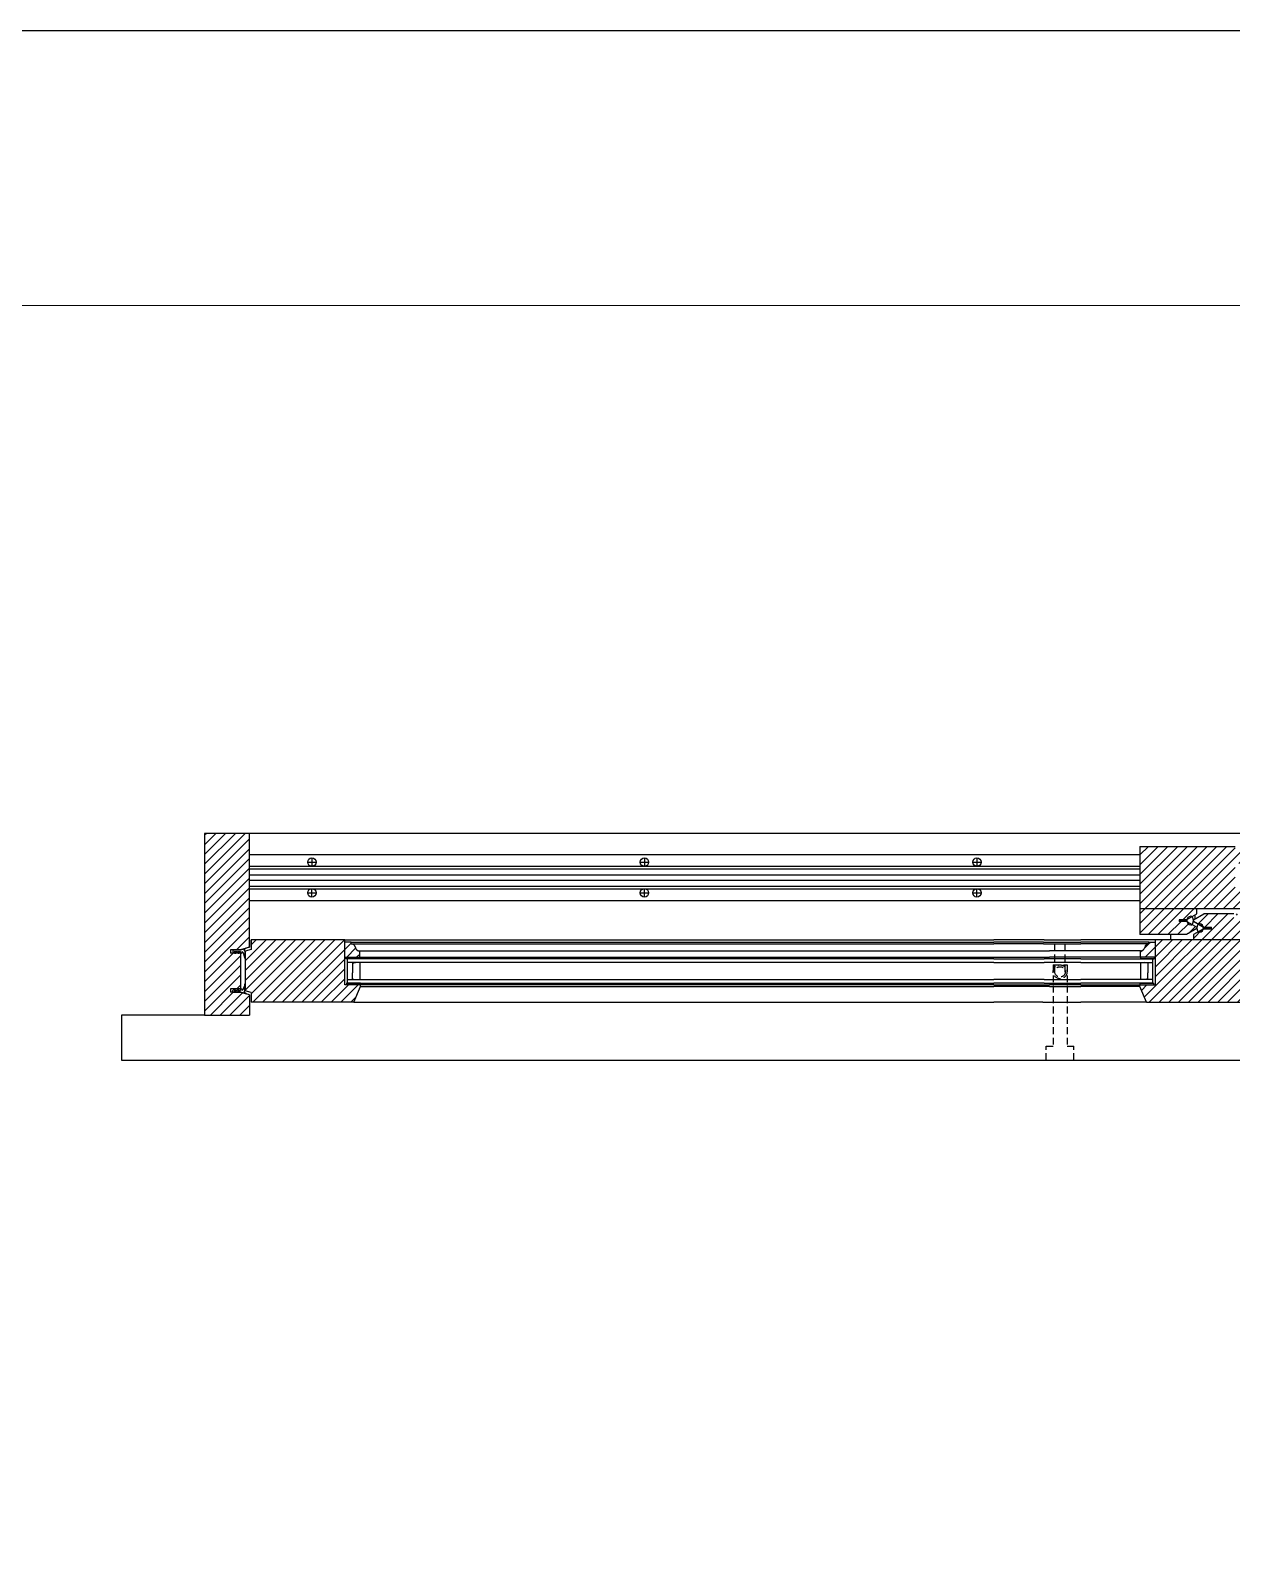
# Model space of a CAD drawing. Header units: inches. Extents: x 1985 to 11287, y 379 to 3234.
# Drawn here: x 8220.1 to 8263.4, y 1898.3 to 1953.3 of the extents above; entities that cross this region are included whole.
import ezdxf

# ---------------------------------------------------------------- set-up
doc = ezdxf.new("R2010")
doc.units = ezdxf.units.IN
doc.header["$MEASUREMENT"] = 0
doc.linetypes.add('HIDDEN', pattern=[0.375, 0.25, -0.125])
for name, color, linetype in [('glass 99', 6, 'CONTINUOUS'), ('glazing tape 99', 7, 'CONTINUOUS'), ('hardware 99', 94, 'CONTINUOUS'), ('hatch 99', 1, 'CONTINUOUS'), ('separation 99', 3, 'CONTINUOUS'), ('weatherstripping 99', 5, 'CONTINUOUS'), ('wood detail 99', 7, 'CONTINUOUS')]:
    doc.layers.add(name, color=color, linetype=linetype)

msp = doc.modelspace()

# ---------------------------------------------------------------- hatches: boundary and pattern name
at = {"layer": 'glazing tape 99'}
h = msp.add_hatch(color=7, dxfattribs=at)
h.paths.add_polyline_path([(8231.476779, 1919.823231), (8231.976779, 1919.823231), (8231.976779, 1919.760731), (8231.476779, 1919.760731)])
h.paths.add_polyline_path([(8231.500279, 1918.885731), (8232.000279, 1918.885731), (8232.000279, 1918.823231), (8231.500279, 1918.823231)])
h = msp.add_hatch(color=7, dxfattribs=at)
h.paths.add_polyline_path([(8260.148778, 1919.823231), (8260.648778, 1919.823231), (8260.648778, 1919.760731), (8260.148778, 1919.760731)])
h.paths.add_polyline_path([(8260.125278, 1918.885731), (8260.625278, 1918.885731), (8260.625278, 1918.823231), (8260.125278, 1918.823231)])
at = {"layer": 'hatch 99'}
h = msp.add_hatch(dxfattribs=at)
h.set_pattern_fill('ANSI31', color=256, scale=2, style=0)
h.set_pattern_definition([(45, (8615.4862, 668.61487), (-0.176776695, 0.176776695), [])])
h.paths.add_polyline_path([(8228.000279, 1924.291981), (8226.375279, 1924.291981), (8226.375279, 1917.729481), (8228.000279, 1917.729481), (8228.000279, 1918.463856), (8227.672279, 1918.554731), (8227.402126, 1918.554731), (8227.312779, 1918.554731), (8227.312779, 1918.679731), (8227.672279, 1918.679731), (8227.672279, 1919.966731), (8227.312779, 1919.966731), (8227.312779, 1920.091731), (8227.672279, 1920.091731), (8228.000279, 1920.182606), (8228.000279, 1920.448231)])
h.paths.add_polyline_path([(8231.437765, 1920.448231), (8228.062779, 1920.448231), (8228.062779, 1920.104483), (8227.840779, 1920.041973), (8227.840779, 1918.604488), (8228.062779, 1918.541978), (8228.062779, 1918.198231), (8231.759208, 1918.198231), (8232.000279, 1918.760731), (8232.000279, 1918.823231), (8231.437765, 1918.823231)])
h.paths.add_polyline_path([(8231.976779, 1920.049731, -0.375199902), (8231.820529, 1920.174731, 0.350781059), (8231.677401, 1920.299731), (8231.664279, 1920.299731), (8231.664279, 1920.362231), (8231.437765, 1920.362231), (8231.437765, 1919.823231), (8231.976779, 1919.823231)], flags=17)
h = msp.add_hatch(dxfattribs=at)
h.set_pattern_fill('ANSI31', color=256, scale=2, style=0)
h.set_pattern_definition([(45, (8615.4862, 706.62214), (-0.176776695, 0.176776695), [])])
h.paths.add_polyline_path([(8264.101778, 1923.424731, -0.375199902), (8263.945528, 1923.549731, 0.350781059), (8263.8024, 1923.674731), (8263.789278, 1923.674731), (8263.789278, 1923.737231), (8263.562763, 1923.737231), (8263.562763, 1923.198231), (8264.101778, 1923.198231)], flags=17)
h.paths.add_polyline_path([(8263.562763, 1923.823231), (8260.125278, 1923.823231), (8260.125278, 1921.573231), (8263.884206, 1921.573231), (8264.125278, 1922.135731), (8264.125278, 1922.198231), (8263.562763, 1922.198231)])
h.paths.add_polyline_path([(8261.542068, 1921.175356), (8261.823392, 1921.175356), (8262.187778, 1921.385735), (8262.187778, 1921.573231), (8260.125278, 1921.573231), (8260.125278, 1920.635731), (8261.812771, 1920.635731), (8262.187778, 1920.852241), (8262.187778, 1920.902479), (8261.823392, 1921.112856), (8261.542068, 1921.112856)])
h.paths.add_polyline_path([(8264.125278, 1921.385731), (8263.612925, 1921.385731), (8263.612925, 1921.072124), (8263.518925, 1921.072124), (8263.518925, 1921.385731), (8262.437771, 1921.385731), (8262.062778, 1921.169228), (8262.062778, 1921.118985), (8262.427158, 1920.90861), (8262.708488, 1920.90861), (8262.708488, 1920.84611), (8262.427158, 1920.84611), (8262.062778, 1920.635735), (8262.062778, 1920.448231), (8264.125278, 1920.448231)])
h.paths.add_polyline_path([(8264.125278, 1920.448231), (8260.687792, 1920.448231), (8260.687792, 1918.823231), (8260.125278, 1918.823231), (8260.125278, 1918.760731), (8260.366349, 1918.198231), (8264.125278, 1918.198231)])
h.paths.add_polyline_path([(8260.687792, 1920.362231), (8260.457978, 1920.362231), (8260.457978, 1920.299731), (8260.445715, 1920.299731, 0.35125577), (8260.305507, 1920.177543, -0.380557848), (8260.148778, 1920.049731), (8260.148778, 1919.823231), (8260.687792, 1919.823231)], flags=17)

# ---------------------------------------------------------------- linework, layer by layer
at = {"layer": 'glass 99', "color": 6}
for p, q in [((8254.858674, 1919.760731), (8231.476779, 1919.760731)), ((8231.531465, 1918.885731), (8231.531465, 1919.760731)), ((8254.858674, 1919.635731), (8231.531465, 1919.635731)), ((8231.714773, 1919.605739), (8231.822556, 1919.635731)), ((8231.714773, 1919.605739), (8231.714773, 1919.260731)), ((8231.979153, 1919.635731), (8231.979153, 1919.010731)), ((8254.858674, 1919.760731), (8256.67291, 1919.760731)), ((8254.858674, 1919.635731), (8256.67291, 1919.635731)), ((8258.005003, 1919.760731), (8256.67291, 1919.760731)), ((8258.005003, 1919.635731), (8256.67291, 1919.635731)), ((8258.005003, 1919.760731), (8260.648778, 1919.760731)), ((8258.005003, 1919.635731), (8260.594092, 1919.635731)), ((8260.148778, 1919.635731), (8260.148778, 1919.010731)), ((8260.413158, 1919.605739), (8260.305375, 1919.635731)), ((8260.413158, 1919.605739), (8260.413158, 1919.260731)), ((8260.594092, 1918.885731), (8260.594092, 1919.760731)), ((8231.500279, 1918.885731), (8254.858674, 1918.885731)), ((8231.531465, 1919.010731), (8254.858674, 1919.010731)), ((8231.714773, 1919.040722), (8231.714773, 1919.260731)), ((8231.714773, 1919.040722), (8231.822556, 1919.010731)), ((8256.67291, 1919.010731), (8254.858674, 1919.010731)), ((8256.67291, 1918.885731), (8254.858674, 1918.885731)), ((8256.67291, 1919.010731), (8258.005003, 1919.010731)), ((8256.67291, 1918.885731), (8258.005003, 1918.885731)), ((8260.594092, 1919.010731), (8258.005003, 1919.010731)), ((8260.625278, 1918.885731), (8258.005003, 1918.885731)), ((8260.413158, 1919.040722), (8260.305375, 1919.010731)), ((8260.413158, 1919.040722), (8260.413158, 1919.260731))]:
    msp.add_line(p, q, dxfattribs=at)
at = {"layer": 'glazing tape 99', "color": 7}
for p, q in [((8231.476779, 1919.823231), (8231.476779, 1919.760731)), ((8231.976779, 1919.823231), (8231.976779, 1919.760731)), ((8260.148778, 1919.823231), (8260.148778, 1919.760731)), ((8260.648778, 1919.823231), (8260.648778, 1919.760731))]:
    msp.add_line(p, q, dxfattribs=at)
at = {"layer": 'glazing tape 99'}
for p, q in [((8231.976779, 1919.760731), (8231.476779, 1919.760731)), ((8260.648778, 1919.760731), (8260.148778, 1919.760731)), ((8231.500279, 1918.885731), (8231.500279, 1918.823231)), ((8232.000279, 1918.885731), (8231.500279, 1918.885731)), ((8232.000279, 1918.885731), (8232.000279, 1918.823231)), ((8260.125278, 1918.885731), (8260.625278, 1918.885731)), ((8260.125278, 1918.885731), (8260.125278, 1918.823231)), ((8260.625278, 1918.885731), (8260.625278, 1918.823231))]:
    msp.add_line(p, q, dxfattribs=at)
at = {"layer": 'hardware 99'}
for p, q in [((8228.000279, 1923.523231), (8260.125278, 1923.523231)), ((8230.100279, 1923.253231), (8230.400279, 1923.253231)), ((8230.250279, 1923.403231), (8230.250279, 1923.103231)), ((8242.100279, 1923.253231), (8242.400279, 1923.253231)), ((8242.250279, 1923.403231), (8242.250279, 1923.103231)), ((8254.100279, 1923.253231), (8254.400279, 1923.253231)), ((8254.250279, 1923.403231), (8254.250279, 1923.103231)), ((8228.000279, 1923.103231), (8260.125278, 1923.103231)), ((8228.000279, 1923.013231), (8260.125278, 1923.013231)), ((8228.000279, 1922.798231), (8260.125278, 1922.798231)), ((8228.000279, 1922.598231), (8260.125278, 1922.598231)), ((8228.000279, 1922.383231), (8260.125278, 1922.383231)), ((8228.000279, 1922.293231), (8260.125278, 1922.293231)), ((8230.100279, 1922.143231), (8230.400279, 1922.143231)), ((8230.250279, 1921.993231), (8230.250279, 1922.293231)), ((8242.100279, 1922.143231), (8242.400279, 1922.143231)), ((8242.250279, 1921.993231), (8242.250279, 1922.293231)), ((8254.100279, 1922.143231), (8254.400279, 1922.143231)), ((8254.250279, 1921.993231), (8254.250279, 1922.293231)), ((8228.000279, 1921.873231), (8260.125278, 1921.873231))]:
    msp.add_line(p, q, dxfattribs=at)
for centre in [(8230.250279, 1923.253231), (8242.250279, 1923.253231), (8254.250279, 1923.253231), (8230.250279, 1922.143231), (8242.250279, 1922.143231), (8254.250279, 1922.143231)]:
    msp.add_circle(centre, 0.15, dxfattribs=at)
at = {"layer": 'separation 99'}
msp.add_lwpolyline([(7701.579679, 1953.271229), (8788.245413, 1953.271229), (8788.245413, 1214.666641), (7701.579679, 1214.666641)], close=True, dxfattribs=at)
at = {"layer": 'separation 99', "color": 3}
msp.add_lwpolyline([(7876.573778, 1943.239155), (8777.601674, 1943.510023), (8777.601674, 1721.669132), (7876.573778, 1721.398264)], close=True, dxfattribs=at)
at = {"layer": 'weatherstripping 99'}
for p, q in [((8261.542068, 1921.144106), (8261.823318, 1921.144106)), ((8262.708488, 1920.87736), (8262.427238, 1920.87736)), ((8227.402223, 1920.091731), (8227.691453, 1920.091731)), ((8227.402223, 1920.091731), (8227.402223, 1920.028731)), ((8227.402223, 1920.028731), (8227.460492, 1919.970462)), ((8227.444649, 1920.028731), (8227.529383, 1920.028731)), ((8227.444649, 1920.028731), (8227.502918, 1919.970462)), ((8227.460492, 1919.970462), (8227.502918, 1919.970462)), ((8227.529383, 1920.028731), (8227.587652, 1919.970462)), ((8227.57181, 1920.028731), (8227.672223, 1920.028731)), ((8227.57181, 1920.028731), (8227.630079, 1919.970462)), ((8227.587652, 1919.970462), (8227.630079, 1919.970462)), ((8227.672223, 1920.028731), (8227.672223, 1919.990462)), ((8227.691453, 1920.091731), (8227.882314, 1920.149922)), ((8227.692223, 1919.970462), (8227.712223, 1919.970462)), ((8227.732223, 1920.028731), (8227.732223, 1919.990462)), ((8227.882314, 1920.149922), (8227.792876, 1920.091731)), ((8227.835107, 1919.791731), (8227.807968, 1919.895241)), ((8227.835107, 1920.039606), (8227.835107, 1919.791731)), ((8227.83501, 1918.854731), (8227.80787, 1918.75122)), ((8227.83501, 1918.606856), (8227.83501, 1918.854731)), ((8227.402126, 1918.617731), (8227.460395, 1918.676)), ((8227.402126, 1918.554731), (8227.402126, 1918.617731)), ((8227.402126, 1918.554731), (8227.691355, 1918.554731)), ((8227.444552, 1918.617731), (8227.502821, 1918.676)), ((8227.444552, 1918.617731), (8227.529286, 1918.617731)), ((8227.460395, 1918.676), (8227.502821, 1918.676)), ((8227.529286, 1918.617731), (8227.587555, 1918.676)), ((8227.571713, 1918.617731), (8227.629982, 1918.676)), ((8227.571713, 1918.617731), (8227.672126, 1918.617731)), ((8227.587555, 1918.676), (8227.629982, 1918.676)), ((8227.672126, 1918.617731), (8227.672126, 1918.656)), ((8227.691355, 1918.554731), (8227.882223, 1918.496564)), ((8227.692126, 1918.676), (8227.712126, 1918.676)), ((8227.732126, 1918.617731), (8227.732126, 1918.656)), ((8227.882223, 1918.496564), (8227.792778, 1918.554731))]:
    msp.add_line(p, q, dxfattribs=at)
for centre, radius, start, end in [((8261.979568, 1921.144106), 0.15625, 94.1980476, 265.8019524), ((8261.972705, 1921.237605), 0.0625, 29.9112858, 94.1980476), ((8261.972705, 1921.050608), 0.0625, 265.8019524, 330.0887142), ((8261.81018, 1921.144106), 0.25, 330.0887142, 29.9112858), ((8262.440375, 1920.87736), 0.25, 150.0887142, 209.9112858), ((8262.277851, 1920.970858), 0.0625, 85.8019524, 150.0887142), ((8262.270988, 1920.87736), 0.15625, 274.1980476, 85.8019524), ((8262.277851, 1920.783861), 0.0625, 209.9112858, 274.1980476), ((8227.692223, 1919.990462), 0.02, 180, 270), ((8227.712223, 1919.990462), 0.02, 270, 0), ((8227.608959, 1919.870554), 0.200534, 7.0714371, 52.0714371), ((8227.777559, 1920.03615), 0.057652, 3.4364526, 74.5927882), ((8227.608862, 1918.775907), 0.200534, 307.9285629, 352.9285629), ((8227.692126, 1918.656), 0.02, 90, 180), ((8227.712126, 1918.656), 0.02, 0, 90), ((8227.777461, 1918.610311), 0.057652, 285.4072118, 356.5635474)]:
    msp.add_arc(centre, radius, start, end, dxfattribs=at)
at = {"layer": 'wood detail 99', "color": 0}
for p, q in [((8226.375279, 1924.291981), (8226.375279, 1917.729481)), ((8228.000279, 1924.291981), (8226.375279, 1924.291981)), ((8228.000279, 1920.182606), (8228.000279, 1924.291981)), ((8226.375279, 1923.823231), (8226.375279, 1922.010731)), ((8226.375279, 1923.823231), (8226.375279, 1922.010731)), ((8226.375279, 1922.885731), (8226.375279, 1922.010731)), ((8226.375279, 1922.885731), (8226.375279, 1922.010731)), ((8263.884206, 1921.573231), (8260.125278, 1921.573231)), ((8263.884206, 1921.573231), (8260.125278, 1921.573231)), ((8263.518925, 1921.385731), (8262.437771, 1921.385731)), ((8261.812771, 1920.635731), (8260.125278, 1920.635731)), ((8264.125278, 1920.448231), (8260.687792, 1920.448231)), ((8264.125278, 1920.448231), (8260.687792, 1920.448231)), ((8231.759208, 1918.198231), (8228.062779, 1918.198231)), ((8260.366349, 1918.198231), (8264.125278, 1918.198231))]:
    msp.add_line(p, q, dxfattribs=at)
at = {"layer": 'wood detail 99'}
for p, q in [((8296.250276, 1924.291981), (8228.000279, 1924.291981)), ((8260.125278, 1923.823231), (8260.125278, 1921.573231)), ((8260.125278, 1923.823231), (8263.562763, 1923.823231)), ((8260.125278, 1921.573231), (8260.125278, 1920.635731)), ((8262.187778, 1921.385735), (8262.187778, 1921.573231)), ((8261.542068, 1921.175356), (8261.542068, 1921.112856)), ((8261.769265, 1921.144106), (8262.187778, 1921.385735)), ((8261.769265, 1921.144106), (8262.187778, 1920.902479)), ((8261.769265, 1921.144106), (8262.187778, 1920.902479)), ((8262.062778, 1921.169228), (8262.437771, 1921.385731)), ((8262.062778, 1921.118985), (8262.062778, 1921.169228)), ((8262.062778, 1921.118985), (8262.062778, 1921.169228)), ((8262.062778, 1921.118988), (8262.062778, 1921.169225)), ((8262.062778, 1921.118985), (8262.481285, 1920.87736)), ((8262.062778, 1921.118985), (8262.427158, 1920.90861)), ((8262.125276, 1921.205312), (8262.125276, 1921.34965)), ((8228.000279, 1920.448231), (8228.000279, 1920.182606)), ((8231.437765, 1920.448231), (8228.062779, 1920.448231)), ((8228.062779, 1920.448231), (8228.062779, 1920.104483)), ((8231.437765, 1920.448231), (8254.858674, 1920.448231)), ((8256.67291, 1920.448231), (8254.858674, 1920.448231)), ((8256.67291, 1920.448231), (8258.005003, 1920.448231)), ((8260.687792, 1920.448231), (8258.005003, 1920.448231)), ((8261.250276, 1920.448231), (8261.250276, 1920.635731)), ((8262.187778, 1920.852241), (8261.812771, 1920.635731)), ((8262.187778, 1920.852241), (8261.812771, 1920.635731)), ((8262.481285, 1920.87736), (8262.062778, 1920.635735)), ((8262.427158, 1920.84611), (8262.062778, 1920.635735)), ((8262.062778, 1920.635735), (8262.062778, 1920.448231)), ((8262.187778, 1920.902479), (8262.187778, 1920.852241)), ((8262.187778, 1920.902479), (8262.187778, 1920.852241)), ((8262.708488, 1920.84611), (8262.708488, 1920.90861)), ((8227.312779, 1920.091731), (8227.312779, 1919.966731)), ((8227.672279, 1920.091731), (8227.312779, 1920.091731)), ((8227.672279, 1919.966731), (8227.312779, 1919.966731)), ((8228.000279, 1920.182606), (8227.672279, 1920.091731)), ((8227.672279, 1919.966731), (8227.672279, 1918.679731)), ((8228.062779, 1920.104483), (8227.840779, 1920.041973)), ((8227.840779, 1920.041973), (8227.840779, 1918.604488)), ((8227.840779, 1919.7695), (8227.840779, 1919.869249)), ((8231.664279, 1920.362231), (8254.858674, 1920.362231)), ((8231.664279, 1920.299731), (8254.858674, 1920.299731)), ((8231.976779, 1920.049731), (8254.858674, 1920.049731)), ((8256.646124, 1920.362231), (8254.858674, 1920.362231)), ((8256.646124, 1920.299731), (8254.858674, 1920.299731)), ((8254.858674, 1920.049731), (8256.869338, 1920.049731)), ((8256.646124, 1920.362231), (8258.005003, 1920.362231)), ((8256.646124, 1920.299731), (8258.005003, 1920.299731)), ((8258.005003, 1920.049731), (8256.869338, 1920.049731)), ((8260.457978, 1920.362231), (8258.005003, 1920.362231)), ((8260.457978, 1920.299731), (8258.005003, 1920.299731)), ((8260.148778, 1920.049731), (8258.005003, 1920.049731)), ((8231.976779, 1919.823231), (8254.858674, 1919.823231)), ((8254.858674, 1919.823231), (8256.869338, 1919.823231)), ((8258.005003, 1919.823231), (8256.869338, 1919.823231)), ((8260.148778, 1919.823231), (8258.005003, 1919.823231)), ((8232.000279, 1918.823231), (8231.437765, 1918.823231)), ((8232.000279, 1918.760731), (8232.000279, 1918.823231)), ((8254.858674, 1918.823231), (8232.000279, 1918.823231)), ((8254.858674, 1918.823231), (8256.869338, 1918.823231)), ((8258.005003, 1918.823231), (8256.869338, 1918.823231)), ((8258.005003, 1918.823231), (8260.125278, 1918.823231)), ((8260.125278, 1918.823231), (8260.687792, 1918.823231)), ((8260.125278, 1918.760731), (8260.125278, 1918.823231)), ((8227.312779, 1918.679731), (8227.312779, 1918.554731)), ((8227.672279, 1918.679731), (8227.312779, 1918.679731)), ((8227.672279, 1918.554731), (8227.312779, 1918.554731)), ((8228.000279, 1918.463856), (8227.672279, 1918.554731)), ((8228.062779, 1918.541978), (8227.840779, 1918.604488)), ((8228.000279, 1918.463856), (8228.000279, 1917.729481)), ((8228.062779, 1918.541978), (8228.062779, 1918.198231)), ((8231.759208, 1918.198231), (8254.858674, 1918.198231)), ((8256.628267, 1918.198231), (8254.858674, 1918.198231)), ((8256.628267, 1918.198231), (8258.005003, 1918.198231)), ((8260.366349, 1918.198231), (8258.005003, 1918.198231)), ((8226.375279, 1917.729481), (8223.375279, 1917.729481)), ((8223.375279, 1917.729481), (8223.375279, 1916.104481)), ((8226.375279, 1917.729481), (8228.000279, 1917.729481)), ((8226.375279, 1917.729481), (8226.375279, 1917.729481)), ((8223.375279, 1916.104481), (8369.062773, 1916.104481))]:
    msp.add_line(p, q, dxfattribs=at)
at = {"layer": 'wood detail 99', "color": 7}
for p, q in [((8261.823397, 1921.175356), (8261.542068, 1921.175356)), ((8261.823397, 1921.112856), (8261.542068, 1921.112856)), ((8231.437765, 1918.823231), (8231.437765, 1920.448231)), ((8260.687792, 1918.823231), (8260.687792, 1920.448231)), ((8262.427158, 1920.90861), (8262.708488, 1920.90861)), ((8262.427158, 1920.84611), (8262.708488, 1920.84611)), ((8231.664279, 1920.362231), (8231.437765, 1920.362231)), ((8231.664279, 1920.299731), (8231.664279, 1920.362231)), ((8231.976779, 1919.823231), (8231.976779, 1920.049731)), ((8260.148778, 1919.823231), (8260.148778, 1920.049731)), ((8260.457978, 1920.362231), (8260.687792, 1920.362231)), ((8260.457978, 1920.299731), (8260.457978, 1920.362231)), ((8231.437765, 1919.823231), (8231.976779, 1919.823231)), ((8260.687792, 1919.823231), (8260.148778, 1919.823231)), ((8231.759208, 1918.198231), (8232.000279, 1918.760731)), ((8232.000279, 1918.760731), (8254.858674, 1918.760731)), ((8256.869338, 1918.760731), (8254.858674, 1918.760731)), ((8256.869338, 1918.760731), (8258.005003, 1918.760731)), ((8260.125278, 1918.760731), (8258.005003, 1918.760731)), ((8260.366349, 1918.198231), (8260.125278, 1918.760731))]:
    msp.add_line(p, q, dxfattribs=at)
at = {"layer": 'wood detail 99', "color": 1, "linetype": 'HIDDEN'}
for p, q in [((8257.062776, 1919.291981), (8257.062776, 1920.323231)), ((8257.437776, 1919.291981), (8257.437776, 1920.323231)), ((8257.000276, 1919.541981), (8257.000276, 1916.604481)), ((8257.000276, 1919.541981), (8257.500276, 1919.541981)), ((8257.500276, 1919.541981), (8257.500276, 1916.604481)), ((8256.750276, 1916.604481), (8257.000276, 1916.604481)), ((8256.750276, 1916.104481), (8256.750276, 1916.604481)), ((8257.500276, 1916.604481), (8257.750276, 1916.604481)), ((8257.750276, 1916.104481), (8257.750276, 1916.604481))]:
    msp.add_line(p, q, dxfattribs=at)
for radius in [0.25, 0.1875]:
    msp.add_circle((8257.250276, 1919.291981), radius, dxfattribs=at)
at = {"layer": 'wood detail 99', "color": 7}
for centre, radius, start, end in [((8231.67084, 1920.147776), 0.152097, 10.2080197, 92.4723638), ((8231.970218, 1920.201686), 0.152097, 190.2080197, 272.4723638), ((8260.155339, 1920.201686), 0.152097, 267.5276362, 349.7919803), ((8260.451846, 1920.151158), 0.148699, 87.6367739, 170.8787735)]:
    msp.add_arc(centre, radius, start, end, dxfattribs=at)

doc.saveas('drawing.dxf')
